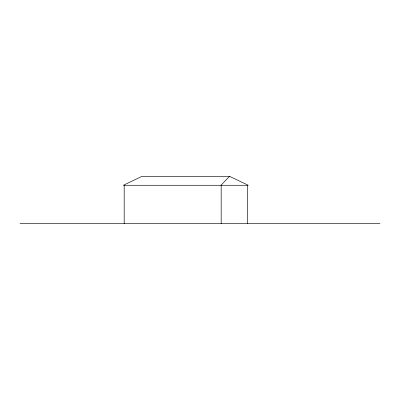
<?xml version="1.0" encoding="UTF-8"?>
<svg xmlns="http://www.w3.org/2000/svg" width="400" height="400" viewBox="0 0 400 400"><rect width="100%" height="100%" fill="white"/><g stroke="black" fill="none" stroke-linecap="round" stroke-linejoin="round"><path stroke-width="0.6" d="M220.985 185.28L229.535 176.33L248.275 185.28L123.33 185.28L142.005 176.33L229.535 176.33M20 223.67L380 223.67M247.425 185.28L247.425 223.67M221.17 185.28L221.17 223.67M124.18 185.28L124.18 223.67"/></g></svg>
